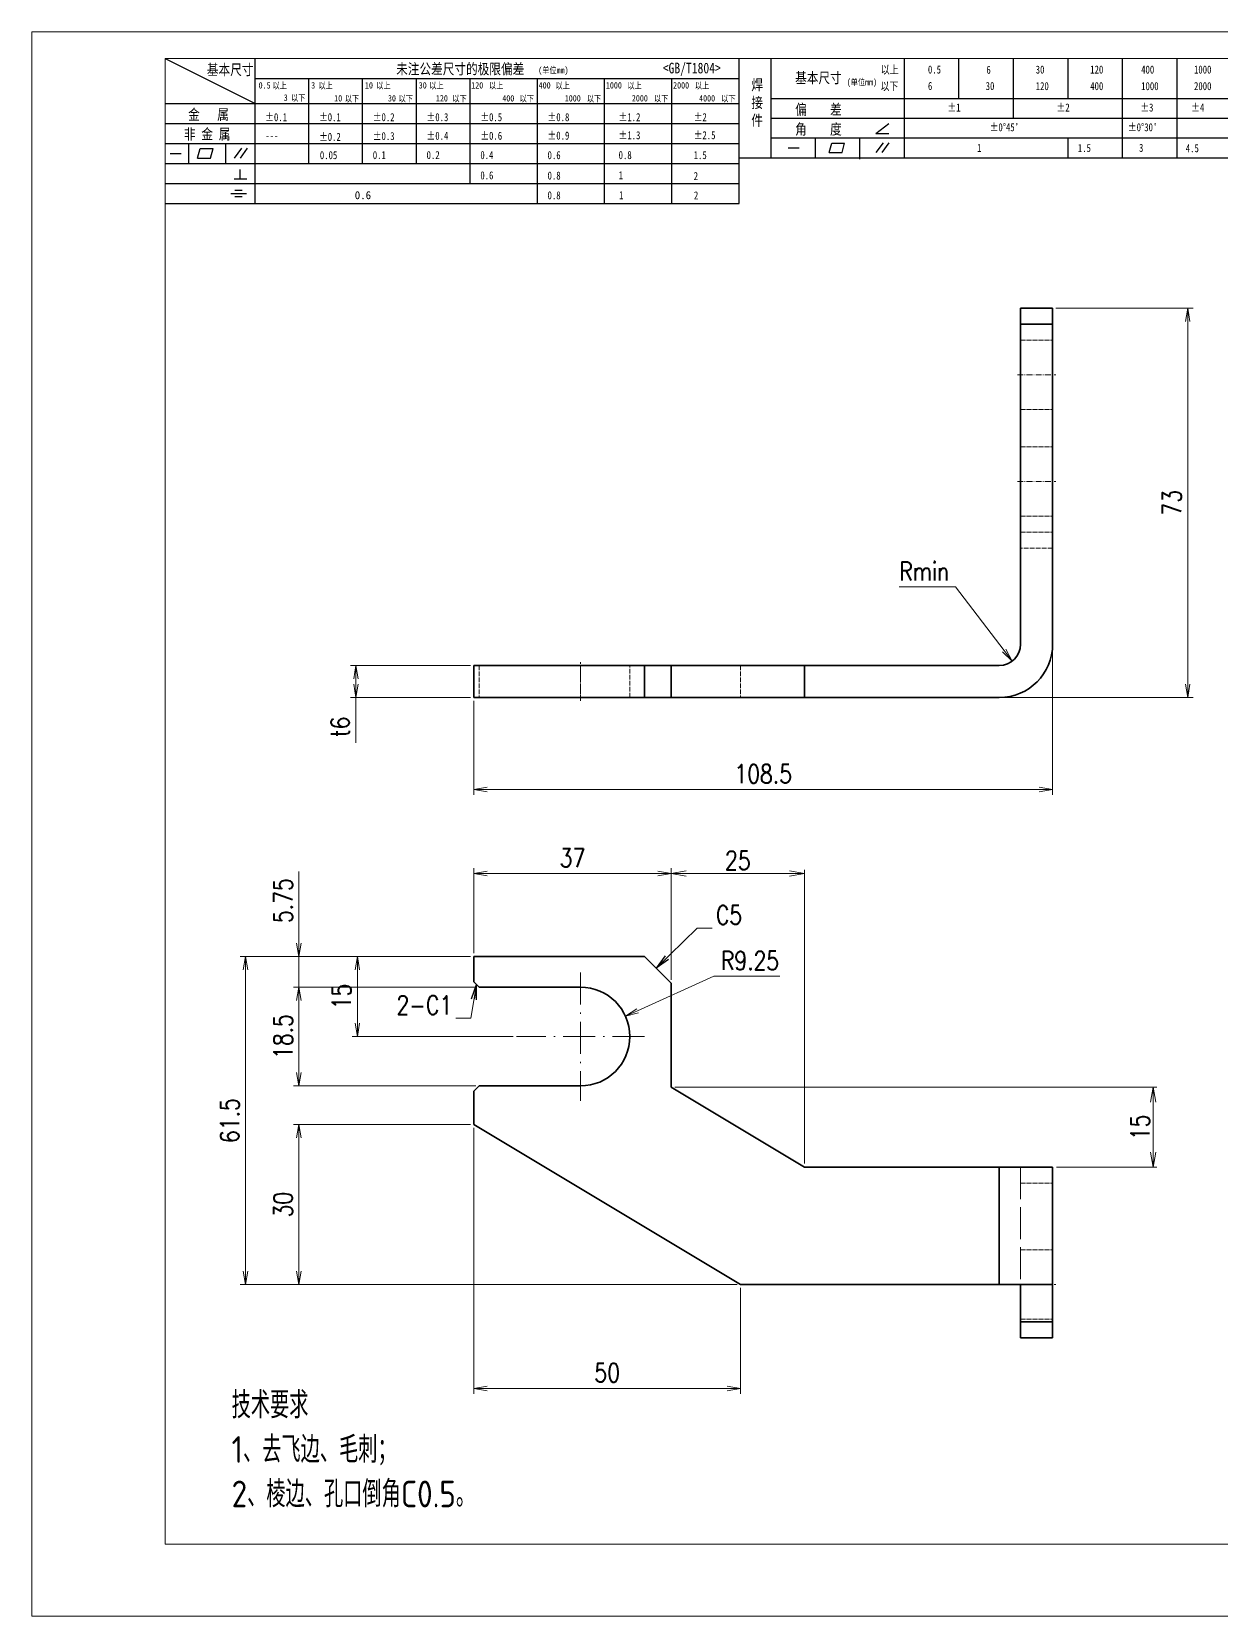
# Model space of a CAD drawing. Header units: millimetres. Extents: x -50143 to 104182, y -50696 to 54072.
# Drawn here: x -49845.8 to -49622.8, y 42696.8 to 42993.8 of the extents above; entities that cross this region are included whole.
import ezdxf

# ---------------------------------------------------------------- set-up
doc = ezdxf.new("R2010")
doc.units = ezdxf.units.MM
doc.header["$LTSCALE"] = 0.5
for name, pattern in [('AM_ISO02W050x2', [3.75, 3, -0.75]), ('AM_ISO08W050x2', [9, 6, -0.75, 1.5, -0.75]), ('DASHDOT', [18.5, 12, -3, 0.5, -3]), ('DASHED', [15, 12, -3])]:
    doc.linetypes.add(name, pattern=pattern)
for name, color, linetype, lineweight in [('DIM', 3, 'Continuous', 13), ('中心线', 2, 'AM_ISO08W050x2', 18), ('图框', 7, 'Continuous', 18), ('标注线', 3, 'Continuous', 18), ('粗实线', 7, 'Continuous', 35), ('虚线', 1, 'AM_ISO02W050x2', 18)]:
    doc.layers.add(name, color=color, linetype=linetype, lineweight=lineweight)
doc.layers.add('图\\M+19E79\\M+195B6\\M+18E9A', color=7, linetype='Continuous')
doc.layers.add('打印', color=7, linetype='Continuous', lineweight=15, plot=False)
doc.layers.add('打印-禁用', color=7, linetype='Continuous', lineweight=15, plot=False)
doc.styles.add('DIM', font='romans.shx', dxfattribs={"width": 0.8, "bigfont": 'bigfont.shx'})
doc.styles.add('国标', font='simfang.ttf', dxfattribs={"width": 0.8})
doc.styles.add('机械长仿宋', font='gbenor.shx', dxfattribs={"height": 1, "bigfont": 'gbcbig.shx'})
doc.dimstyles.new('DEH 1-1', dxfattribs={"dimtxt": 3.5, "dimasz": 2.5, "dimexe": 1, "dimexo": 0.625, "dimgap": 1.2, "dimtad": 1, "dimtoh": 1, "dimdsep": 46, "dimtxsty": 'DIM', "dimblk": 'OPEN', "dimcen": 0, "dimclrd": 8, "dimclre": 8, "dimclrt": 2, "dimazin": 2, "dimtfac": 0.5, "dimtmove": 0, "dimatfit": 3, "dimldrblk": 'OPEN', "dimfxl": 0, "dimtolj": 2, "dimlwd": 18, "dimlwe": 18, "dimarcsym": 0})
doc.dimstyles.new('DEH 1-1$0', dxfattribs={"dimtxt": 3.5, "dimasz": 2.5, "dimexe": 1, "dimexo": 0.625, "dimgap": 1.2, "dimtad": 1, "dimzin": 9, "dimdsep": 46, "dimtxsty": 'DIM', "dimblk": 'OPEN', "dimcen": 0, "dimclrd": 8, "dimclre": 8, "dimclrt": 2, "dimazin": 2, "dimtfac": 0.5, "dimtmove": 0, "dimatfit": 3, "dimldrblk": 'OPEN', "dimfxl": 0, "dimtolj": 2, "dimlwd": 18, "dimlwe": 18, "dimarcsym": 0})
doc.dimstyles.new('DEH 1-1$4', dxfattribs={"dimtxt": 3.5, "dimasz": 2.5, "dimexe": 1, "dimexo": 0.625, "dimgap": 1.2, "dimtad": 1, "dimtoh": 1, "dimdsep": 46, "dimtxsty": 'DIM', "dimblk": 'OPEN', "dimcen": 0, "dimclrd": 8, "dimclre": 8, "dimclrt": 2, "dimazin": 2, "dimtfac": 0.5, "dimtofl": 0, "dimtmove": 0, "dimatfit": 3, "dimldrblk": 'OPEN', "dimfxl": 0, "dimtolj": 2, "dimlwd": 18, "dimlwe": 18, "dimarcsym": 0})

# ---------------------------------------------------------------- blocks, each defined once
blk = doc.blocks.new('GZDEH零件A3图框V01版')
at = {"layer": '图\\M+19E79\\M+195B6\\M+18E9A', "color": 9}
for p, q in [((2882.49, -1554.46), (2899.37, -1562.92)), ((2899.37, -1581.67), (2899.37, -1554.46)), ((2990.09, -1581.67), (2990.09, -1554.46)), ((2996.09, -1573.08), (2996.09, -1554.46)), ((3021.09, -1561.98), (3021.09, -1554.46)), ((3031.31, -1561.98), (3031.31, -1554.46)), ((3041.53, -1561.98), (3041.53, -1554.46)), ((3051.75, -1561.98), (3051.75, -1554.46)), ((3061.98, -1561.98), (3061.98, -1554.46)), ((3072.2, -1561.98), (3072.2, -1554.46)), ((2899.37, -1558.24), (2990.09, -1558.24)), ((2909.45, -1574.17), (2909.45, -1558.24)), ((2919.53, -1574.17), (2919.53, -1558.24)), ((2929.61, -1574.17), (2929.61, -1558.24)), ((2939.69, -1577.92), (2939.69, -1558.24)), ((2952.29, -1581.67), (2952.29, -1558.24)), ((2964.89, -1581.67), (2964.89, -1558.24)), ((2977.49, -1581.67), (2977.49, -1558.24)), ((2996.09, -1561.98), (3113.09, -1561.98)), ((3021.09, -1573.08), (3021.09, -1561.98)), ((3041.53, -1565.68), (3041.53, -1561.98)), ((3061.98, -1573.08), (3061.98, -1561.98)), ((3072.2, -1573.08), (3072.2, -1561.98)), ((2882.49, -1562.92), (2990.09, -1562.92)), ((2882.49, -1566.67), (2990.09, -1566.67)), ((2996.09, -1565.68), (3113.09, -1565.68)), ((3015.75, -1568.51), (3018.15, -1566.66)), ((2882.49, -1570.42), (2990.09, -1570.42)), ((2886.92, -1574.12), (2886.92, -1570.42)), ((2893.91, -1574.12), (2893.91, -1570.42)), ((2996.09, -1569.38), (3113.09, -1569.38)), ((3004.42, -1573.08), (3004.42, -1569.38)), ((3006.97, -1572.12), (3007.45, -1570.33)), ((3007.45, -1570.33), (3009.86, -1570.33)), ((3009.39, -1572.12), (3009.86, -1570.33)), ((3012.75, -1573.08), (3012.75, -1569.38)), ((3015.75, -1568.51), (3018.15, -1568.51)), ((3015.81, -1572.12), (3017.15, -1570.26)), ((3016.89, -1572.12), (3018.23, -1570.26)), ((3051.75, -1573.08), (3051.75, -1569.38)), ((2883.43, -1572.27), (2885.49, -1572.27)), ((2888.59, -1573.16), (2889.07, -1571.37)), ((2888.59, -1573.16), (2891, -1573.16)), ((2889.07, -1571.37), (2891.48, -1571.37)), ((2891, -1573.16), (2891.48, -1571.37)), ((2895.52, -1573.16), (2896.85, -1571.3)), ((2896.6, -1573.16), (2897.94, -1571.3)), ((2990.09, -1573.08), (3113.09, -1573.08)), ((2999.26, -1571.23), (3001.32, -1571.23)), ((3006.97, -1572.12), (3009.39, -1572.12)), ((3012.75, -1573.33), (3012.75, -1573.08)), ((2882.49, -1574.17), (2990.09, -1574.17)), ((2895.42, -1577.05), (2897.81, -1577.05)), ((2896.58, -1577.05), (2896.58, -1575.28)), ((2882.49, -1577.92), (2990.09, -1577.92)), ((2894.79, -1579.77), (2897.77, -1579.77)), ((2895.57, -1579.17), (2896.92, -1579.17)), ((2882.49, -1581.67), (2990.09, -1581.67)), ((2895.57, -1580.37), (2896.93, -1580.37))]:
    blk.add_line(p, q, dxfattribs=at)
at = {"layer": '图框', "linetype": 'Continuous'}
for p, q in [((2882.49, -1554.46), (2882.49, -1832.96)), ((3272.49, -1554.46), (2882.49, -1554.46)), ((2882.49, -1832.96), (3272.49, -1832.96))]:
    blk.add_line(p, q, dxfattribs=at)
at = {"layer": '打印-禁用', "linetype": 'Continuous'}
for p, q in [((2857.49, -1549.46), (2857.49, -1846.46)), ((3277.49, -1549.46), (2857.49, -1549.46)), ((2857.49, -1846.46), (3277.49, -1846.46))]:
    blk.add_line(p, q, dxfattribs=at)
at = {"layer": '图\\M+19E79\\M+195B6\\M+18E9A', "color": 9, "style": '国标', "width": 0.8}
for s, height, p in [('基本尺寸', 2, (2890.33, -1557.58)), ('未注公差尺寸的极限偏差', 2, (2925.81, -1557.44)), ('<GB/T1804>', 2, (2975.78, -1557.27)), ('以上', 1.5, (3016.64, -1557.33)), ('0.5', 1.5, (3025.49, -1557.3)), ('6', 1.5, (3036.45, -1557.34)), ('30', 1.5, (3045.69, -1557.31)), ('120', 1.5, (3055.91, -1557.31)), ('400', 1.5, (3065.46, -1557.31)), ('1000', 1.5, (3075.36, -1557.31)), ('30', 1.2, (2930.04, -1560.11)), ('基本尺寸', 2, (3000.6, -1559.1)), ('以下', 1.5, (3016.58, -1560.43)), ('6', 1.5, (3025.49, -1560.38)), ('30', 1.5, (3036.31, -1560.39)), ('120', 1.5, (3045.69, -1560.41)), ('400', 1.5, (3055.91, -1560.41)), ('1000', 1.5, (3065.46, -1560.41)), ('2000', 1.5, (3075.36, -1560.41)), ('金   属', 2, (2886.82, -1565.98)), ('±0.1', 1.5, (2901.27, -1566.23)), ('±0.1', 1.5, (2911.35, -1566.23)), ('±0.2', 1.5, (2921.43, -1566.23)), ('±0.3', 1.5, (2931.51, -1566.23)), ('±0.5', 1.5, (2941.59, -1566.23)), ('±0.8', 1.5, (2954.19, -1566.23)), ('±1.2', 1.5, (2967.51, -1566.23)), ('±2', 1.5, (2981.58, -1566.23)), ('偏    差', 2, (3000.6, -1565.04)), ('±1', 1.5, (3029.16, -1564.42)), ('±2', 1.5, (3049.61, -1564.42)), ('±3', 1.5, (3065.3, -1564.42)), ('±4', 1.5, (3074.85, -1564.42)), ('非 金 属', 2, (2886.02, -1569.65)), ('±0.3', 1.5, (2921.43, -1569.77)), ('±0.4', 1.5, (2931.51, -1569.71)), ('±0.6', 1.5, (2941.59, -1569.71)), ('±0.9', 1.5, (2954.19, -1569.68)), ('±1.3', 1.5, (2967.51, -1569.62)), ('±2.5', 1.5, (2981.58, -1569.61)), ('角    度', 2, (3000.6, -1568.74)), ("±0%%D45'", 1.5, (3037.06, -1568.12)), ("±0%%D30'", 1.5, (3062.98, -1568.12)), ('---', 1.5, (2901.27, -1569.65)), ('±0.2', 1.5, (2911.35, -1569.92)), ('1', 1.5, (3034.69, -1571.98)), ('1.5', 1.5, (3053.59, -1572.01)), ('3', 1.5, (3065.05, -1571.98)), ('4.5', 1.5, (3073.82, -1572.05)), ('0.1', 1.5, (2921.43, -1573.34)), ('0.2', 1.5, (2931.51, -1573.33)), ('0.4', 1.5, (2941.59, -1573.33)), ('0.6', 1.5, (2954.19, -1573.35)), ('0.8', 1.5, (2967.51, -1573.33)), ('1.5', 1.5, (2981.58, -1573.34)), ('0.6', 1.5, (2941.59, -1577.14)), ('0.8', 1.5, (2954.19, -1577.17)), ('1', 1.5, (2967.51, -1577.12)), ('2', 1.5, (2981.58, -1577.26)), ('0.8', 1.5, (2954.19, -1580.87)), ('1', 1.5, (2967.59, -1580.86)), ('2', 1.5, (2981.62, -1580.89))]:
    blk.add_text(s, height=height, dxfattribs=at).set_placement(p)
at = {"layer": '图\\M+19E79\\M+195B6\\M+18E9A', "color": 9, "lineweight": 15, "style": '国标', "width": 0.8}
for s, p in [('(单位mm)', (2952.44, -1557.27)), ('0.5', (2900.03, -1560.11)), ('以上', (2902.64, -1560.16)), ('3', (2909.88, -1560.11)), ('以上', (2911.25, -1560.16)), ('10', (2919.96, -1560.11)), ('以上', (2922.09, -1560.16)), ('以上', (2932.02, -1560.16)), ('120', (2939.88, -1560.11)), ('以上', (2943.21, -1560.16)), ('400', (2952.52, -1560.11)), ('以上', (2955.68, -1560.16)), ('1000', (2965.12, -1560.11)), ('以上', (2969.16, -1560.16)), ('2000', (2977.72, -1560.11)), ('以上', (2981.8, -1560.16)), ('(单位mm)', (3010.27, -1559.51)), ('3', (2904.73, -1562.41)), ('以下', (2906.1, -1562.46)), ('10', (2914.19, -1562.54)), ('以下', (2916.18, -1562.59)), ('30', (2924.27, -1562.54)), ('以下', (2926.26, -1562.59)), ('120', (2933.26, -1562.54)), ('以下', (2936.34, -1562.59)), ('400', (2945.7, -1562.54)), ('以下', (2948.94, -1562.59)), ('1000', (2957.41, -1562.54)), ('以下', (2961.54, -1562.59)), ('2000', (2969.99, -1562.54)), ('以下', (2974.14, -1562.59)), ('4000', (2982.59, -1562.54)), ('以下', (2986.74, -1562.59))]:
    blk.add_text(s, height=1.2, dxfattribs=at).set_placement(p)
at = {"layer": '图\\M+19E79\\M+195B6\\M+18E9A', "color": 9, "lineweight": 13, "style": '国标'}
blk.add_text('0.6', height=1.5, dxfattribs=at).set_placement((2918.05, -1580.85))
at = {"layer": '图\\M+19E79\\M+195B6\\M+18E9A', "color": 9, "insert": (2992.39, -1558.41), "char_height": 2, "width": 3.1877, "attachment_point": 1, "style": '国标'}
blk.add_mtext('焊\\P接\\P件', dxfattribs=at)
at = {"layer": '图\\M+19E79\\M+195B6\\M+18E9A', "color": 9, "insert": (2911.51, -1573.37), "char_height": 1.5, "attachment_point": 7, "style": '国标'}
blk.add_mtext_dynamic_manual_height_columns('0.05', width=5.1982, gutter_width=12.5, heights=[0], dxfattribs=at)
blk = doc.blocks.new('DEH A3')
at = {"layer": '图框'}
blk.add_blockref('GZDEH零件A3图框V01版', (-2857.49, 1846.46), dxfattribs=at)
blk = doc.blocks.new('_Open')
at = {"color": 0, "linetype": 'ByBlock', "lineweight": -2}
for p, q in [((-1, 0.17), (0, 0)), ((-1, -0.17), (0, 0)), ((0, 0), (-1, 0))]:
    blk.add_line(p, q, dxfattribs=at)
blk = doc.blocks.new('*D120')
at = {"layer": 'Defpoints', "color": 0, "transparency": 16777216}
for p in [(-49654.39, 42879.01), (-49762.89, 42869.01), (-49654.39, 42851.75)]:
    blk.add_point(p, dxfattribs=at)
at = {"layer": 'DIM', "color": 8, "lineweight": 18, "transparency": 16777216}
for p, q in [((-49654.39, 42878.38), (-49654.39, 42850.75)), ((-49762.89, 42868.38), (-49762.89, 42850.75)), ((-49760.39, 42851.75), (-49656.89, 42851.75))]:
    blk.add_line(p, q, dxfattribs=at)
at = {"layer": 'DIM', "color": 8, "lineweight": 18, "transparency": 16777216, "xscale": 2.5, "yscale": 2.5, "zscale": 2.5, "rotation": 180}
blk.add_blockref('_Open', (-49762.89, 42851.75), dxfattribs=at)
at = {"layer": 'DIM', "color": 8, "lineweight": 18, "transparency": 16777216, "xscale": 2.5, "yscale": 2.5, "zscale": 2.5}
blk.add_blockref('_Open', (-49654.39, 42851.75), dxfattribs=at)
at = {"layer": 'DIM', "color": 2, "transparency": 16777216, "insert": (-49708.64, 42854.7), "char_height": 3.5, "attachment_point": 5, "style": 'DIM'}
blk.add_mtext('\\A2;108.5', dxfattribs=at)
blk = doc.blocks.new('*D121')
at = {"layer": 'Defpoints', "color": 0, "transparency": 16777216}
for p in [(-49654.39, 42942.01), (-49629.07, 42942.01), (-49664.39, 42869.01)]:
    blk.add_point(p, dxfattribs=at)
at = {"layer": 'DIM', "color": 8, "lineweight": 18, "transparency": 16777216}
for p, q in [((-49653.77, 42942.01), (-49628.07, 42942.01)), ((-49629.07, 42871.51), (-49629.07, 42939.51)), ((-49663.77, 42869.01), (-49628.07, 42869.01))]:
    blk.add_line(p, q, dxfattribs=at)
at = {"layer": 'DIM', "color": 8, "lineweight": 18, "transparency": 16777216, "xscale": 2.5, "yscale": 2.5, "zscale": 2.5}
for p, rotation in [((-49629.07, 42942.01), 90), ((-49629.07, 42869.01), 270)]:
    blk.add_blockref('_Open', p, dxfattribs=dict(at, rotation=rotation))
at = {"layer": 'DIM', "color": 2, "transparency": 16777216, "insert": (-49632.02, 42905.51), "char_height": 3.5, "attachment_point": 5, "rotation": 90, "style": 'DIM'}
blk.add_mtext('\\A2;73', dxfattribs=at)
blk = doc.blocks.new('*D122')
at = {"layer": 'Defpoints', "color": 0, "transparency": 16777216}
for p in [(-49762.89, 42875.01), (-49784.98, 42869.01), (-49762.89, 42869.01)]:
    blk.add_point(p, dxfattribs=at)
at = {"layer": 'DIM', "color": 8, "lineweight": 18, "transparency": 16777216}
for p, q in [((-49763.52, 42875.01), (-49785.98, 42875.01)), ((-49784.98, 42872.51), (-49784.98, 42871.51)), ((-49763.52, 42869.01), (-49785.98, 42869.01)), ((-49784.98, 42869.01), (-49784.98, 42860.51))]:
    blk.add_line(p, q, dxfattribs=at)
at = {"layer": 'DIM', "color": 8, "lineweight": 18, "transparency": 16777216, "xscale": 2.5, "yscale": 2.5, "zscale": 2.5}
for p, rotation in [((-49784.98, 42875.01), 90), ((-49784.98, 42869.01), 270)]:
    blk.add_blockref('_Open', p, dxfattribs=dict(at, rotation=rotation))
at = {"layer": 'DIM', "color": 2, "transparency": 16777216, "insert": (-49787.93, 42863.51), "char_height": 3.5, "attachment_point": 5, "rotation": 90, "style": 'DIM'}
blk.add_mtext('\\A2;{\\Fromans,bigfont|c134;t}6', dxfattribs=at)
blk = doc.blocks.new('*D123')
at = {"layer": 'Defpoints', "color": 0, "transparency": 16777216}
for p in [(-49664.39, 42879.01), (-49661.96, 42875.83)]:
    blk.add_point(p, dxfattribs=at)
at = {"layer": 'DIM', "color": 8, "lineweight": 18, "transparency": 16777216}
for p, q in [((-49683.13, 42889.72), (-49672.59, 42889.72)), ((-49672.59, 42889.72), (-49663.48, 42877.82))]:
    blk.add_line(p, q, dxfattribs=at)
at = {"layer": 'DIM', "color": 8, "lineweight": 18, "transparency": 16777216, "xscale": 2.5, "yscale": 2.5, "zscale": 2.5, "rotation": 307.4456206263058}
blk.add_blockref('_Open', (-49661.96, 42875.83), dxfattribs=at)
at = {"layer": 'DIM', "color": 2, "transparency": 16777216, "insert": (-49678.46, 42892.67), "char_height": 3.5, "attachment_point": 5, "style": 'DIM'}
blk.add_mtext('\\A2;{\\Fromans,bigfont|c134;Rmin}', dxfattribs=at)
blk = doc.blocks.new('*D133')
at = {"layer": 'Defpoints', "color": 0, "transparency": 16777216}
for p in [(-49725.89, 42836.02), (-49762.89, 42820.46), (-49725.89, 42815.46)]:
    blk.add_point(p, dxfattribs=at)
at = {"layer": 'DIM', "color": 8, "lineweight": 18, "transparency": 16777216}
for p, q in [((-49762.89, 42821.09), (-49762.89, 42837.02)), ((-49725.89, 42816.09), (-49725.89, 42837.02)), ((-49760.39, 42836.02), (-49728.39, 42836.02))]:
    blk.add_line(p, q, dxfattribs=at)
at = {"layer": 'DIM', "color": 8, "lineweight": 18, "transparency": 16777216, "xscale": 2.5, "yscale": 2.5, "zscale": 2.5, "rotation": 180}
blk.add_blockref('_Open', (-49762.89, 42836.02), dxfattribs=at)
at = {"layer": 'DIM', "color": 8, "lineweight": 18, "transparency": 16777216, "xscale": 2.5, "yscale": 2.5, "zscale": 2.5}
blk.add_blockref('_Open', (-49725.89, 42836.02), dxfattribs=at)
at = {"layer": 'DIM', "color": 2, "transparency": 16777216, "insert": (-49744.39, 42838.97), "char_height": 3.5, "attachment_point": 5, "style": 'DIM'}
blk.add_mtext('\\A2;37', dxfattribs=at)
blk = doc.blocks.new('*D134')
at = {"layer": 'Defpoints', "color": 0, "transparency": 16777216}
for p in [(-49805.7, 42820.46), (-49762.89, 42820.46), (-49712.89, 42758.96)]:
    blk.add_point(p, dxfattribs=at)
at = {"layer": 'DIM', "color": 8, "lineweight": 18, "transparency": 16777216}
for p, q in [((-49763.52, 42820.46), (-49806.7, 42820.46)), ((-49805.7, 42761.46), (-49805.7, 42817.96)), ((-49713.52, 42758.96), (-49806.7, 42758.96))]:
    blk.add_line(p, q, dxfattribs=at)
at = {"layer": 'DIM', "color": 8, "lineweight": 18, "transparency": 16777216, "xscale": 2.5, "yscale": 2.5, "zscale": 2.5}
for p, rotation in [((-49805.7, 42820.46), 90), ((-49805.7, 42758.96), 270)]:
    blk.add_blockref('_Open', p, dxfattribs=dict(at, rotation=rotation))
at = {"layer": 'DIM', "color": 2, "transparency": 16777216, "insert": (-49808.65, 42789.71), "char_height": 3.5, "attachment_point": 5, "rotation": 90, "style": 'DIM'}
blk.add_mtext('\\A2;61.5', dxfattribs=at)
blk = doc.blocks.new('*D135')
at = {"layer": 'Defpoints', "color": 0, "transparency": 16777216}
for p in [(-49762.89, 42788.96), (-49712.89, 42758.96), (-49712.89, 42739.51)]:
    blk.add_point(p, dxfattribs=at)
at = {"layer": 'DIM', "color": 8, "lineweight": 18, "transparency": 16777216}
for p, q in [((-49762.89, 42788.34), (-49762.89, 42738.51)), ((-49712.89, 42758.34), (-49712.89, 42738.51)), ((-49760.39, 42739.51), (-49715.39, 42739.51))]:
    blk.add_line(p, q, dxfattribs=at)
at = {"layer": 'DIM', "color": 8, "lineweight": 18, "transparency": 16777216, "xscale": 2.5, "yscale": 2.5, "zscale": 2.5, "rotation": 180}
blk.add_blockref('_Open', (-49762.89, 42739.51), dxfattribs=at)
at = {"layer": 'DIM', "color": 8, "lineweight": 18, "transparency": 16777216, "xscale": 2.5, "yscale": 2.5, "zscale": 2.5}
blk.add_blockref('_Open', (-49712.89, 42739.51), dxfattribs=at)
at = {"layer": 'DIM', "color": 2, "transparency": 16777216, "insert": (-49737.89, 42742.46), "char_height": 3.5, "attachment_point": 5, "style": 'DIM'}
blk.add_mtext('\\A2;50', dxfattribs=at)
blk = doc.blocks.new('*D136')
at = {"layer": 'Defpoints', "color": 0, "transparency": 16777216}
for p in [(-49795.69, 42788.96), (-49762.89, 42788.96), (-49712.89, 42758.96)]:
    blk.add_point(p, dxfattribs=at)
at = {"layer": 'DIM', "color": 8, "lineweight": 18, "transparency": 16777216}
for p, q in [((-49763.52, 42788.96), (-49796.69, 42788.96)), ((-49795.69, 42761.46), (-49795.69, 42786.46)), ((-49713.52, 42758.96), (-49796.69, 42758.96))]:
    blk.add_line(p, q, dxfattribs=at)
at = {"layer": 'DIM', "color": 8, "lineweight": 18, "transparency": 16777216, "xscale": 2.5, "yscale": 2.5, "zscale": 2.5}
for p, rotation in [((-49795.69, 42788.96), 90), ((-49795.69, 42758.96), 270)]:
    blk.add_blockref('_Open', p, dxfattribs=dict(at, rotation=rotation))
at = {"layer": 'DIM', "color": 2, "transparency": 16777216, "insert": (-49798.64, 42773.96), "char_height": 3.5, "attachment_point": 5, "rotation": 90, "style": 'DIM'}
blk.add_mtext('\\A2;30', dxfattribs=at)
blk = doc.blocks.new('*D137')
at = {"layer": 'Defpoints', "color": 0, "transparency": 16777216}
for p in [(-49784.71, 42820.46), (-49762.89, 42820.46), (-49754.92, 42805.46)]:
    blk.add_point(p, dxfattribs=at)
at = {"layer": 'DIM', "color": 8, "lineweight": 18, "transparency": 16777216}
for p, q in [((-49763.52, 42820.46), (-49785.71, 42820.46)), ((-49784.71, 42807.96), (-49784.71, 42817.96)), ((-49755.54, 42805.46), (-49785.71, 42805.46))]:
    blk.add_line(p, q, dxfattribs=at)
at = {"layer": 'DIM', "color": 8, "lineweight": 18, "transparency": 16777216, "xscale": 2.5, "yscale": 2.5, "zscale": 2.5}
for p, rotation in [((-49784.71, 42820.46), 90), ((-49784.71, 42805.46), 270)]:
    blk.add_blockref('_Open', p, dxfattribs=dict(at, rotation=rotation))
at = {"layer": 'DIM', "color": 2, "transparency": 16777216, "insert": (-49787.66, 42812.96), "char_height": 3.5, "attachment_point": 5, "rotation": 90, "style": 'DIM'}
blk.add_mtext('\\A2;15', dxfattribs=at)
blk = doc.blocks.new('*D138')
at = {"layer": 'Defpoints', "color": 0, "transparency": 16777216}
for p in [(-49795.69, 42820.46), (-49762.89, 42820.46), (-49761.89, 42814.71)]:
    blk.add_point(p, dxfattribs=at)
at = {"layer": 'DIM', "color": 8, "lineweight": 18, "transparency": 16777216}
for p, q in [((-49795.69, 42822.96), (-49795.69, 42836.4)), ((-49763.52, 42820.46), (-49796.69, 42820.46)), ((-49795.69, 42814.71), (-49795.69, 42820.46)), ((-49762.52, 42814.71), (-49796.69, 42814.71)), ((-49795.69, 42812.21), (-49795.69, 42809.71))]:
    blk.add_line(p, q, dxfattribs=at)
at = {"layer": 'DIM', "color": 8, "lineweight": 18, "transparency": 16777216, "xscale": 2.5, "yscale": 2.5, "zscale": 2.5}
for p, rotation in [((-49795.69, 42820.46), 270), ((-49795.69, 42814.71), 90)]:
    blk.add_blockref('_Open', p, dxfattribs=dict(at, rotation=rotation))
at = {"layer": 'DIM', "color": 2, "transparency": 16777216, "insert": (-49798.64, 42830.93), "char_height": 3.5, "attachment_point": 5, "rotation": 90, "style": 'DIM'}
blk.add_mtext('\\A2;5.75', dxfattribs=at)
blk = doc.blocks.new('*D139')
at = {"layer": 'Defpoints', "color": 0, "transparency": 16777216}
for p in [(-49761.89, 42814.71), (-49795.69, 42796.21), (-49761.89, 42796.21)]:
    blk.add_point(p, dxfattribs=at)
at = {"layer": 'DIM', "color": 8, "lineweight": 18, "transparency": 16777216}
for p, q in [((-49762.52, 42814.71), (-49796.69, 42814.71)), ((-49795.69, 42812.21), (-49795.69, 42798.71)), ((-49762.52, 42796.21), (-49796.69, 42796.21))]:
    blk.add_line(p, q, dxfattribs=at)
at = {"layer": 'DIM', "color": 8, "lineweight": 18, "transparency": 16777216, "xscale": 2.5, "yscale": 2.5, "zscale": 2.5}
for p, rotation in [((-49795.69, 42814.71), 90), ((-49795.69, 42796.21), 270)]:
    blk.add_blockref('_Open', p, dxfattribs=dict(at, rotation=rotation))
at = {"layer": 'DIM', "color": 2, "transparency": 16777216, "insert": (-49798.64, 42805.46), "char_height": 3.5, "attachment_point": 5, "rotation": 90, "style": 'DIM'}
blk.add_mtext('\\A2;18.5', dxfattribs=at)
blk = doc.blocks.new('*D140')
at = {"layer": 'Defpoints', "color": 0, "transparency": 16777216}
for p in [(-49734.46, 42809.27), (-49742.89, 42805.46)]:
    blk.add_point(p, dxfattribs=at)
at = {"layer": 'DIM', "color": 8, "lineweight": 18, "transparency": 16777216}
for p, q in [((-49717.91, 42816.75), (-49732.18, 42810.3)), ((-49705.51, 42816.75), (-49717.91, 42816.75))]:
    blk.add_line(p, q, dxfattribs=at)
at = {"layer": 'DIM', "color": 8, "lineweight": 18, "transparency": 16777216, "xscale": 2.5, "yscale": 2.5, "zscale": 2.5, "rotation": 204.3131068620412}
blk.add_blockref('_Open', (-49734.46, 42809.27), dxfattribs=at)
at = {"layer": 'DIM', "color": 2, "transparency": 16777216, "insert": (-49711.11, 42819.7), "char_height": 3.5, "attachment_point": 5, "style": 'DIM'}
blk.add_mtext('\\A2;R9.25', dxfattribs=at)
blk = doc.blocks.new('*D141')
at = {"layer": 'Defpoints', "color": 0, "transparency": 16777216}
for p in [(-49725.89, 42795.96), (-49654.39, 42780.96), (-49635.54, 42780.96)]:
    blk.add_point(p, dxfattribs=at)
at = {"layer": 'DIM', "color": 8, "lineweight": 18, "transparency": 16777216}
for p, q in [((-49725.19, 42795.96), (-49634.84, 42795.96)), ((-49635.54, 42793.16), (-49635.54, 42783.76)), ((-49653.69, 42780.96), (-49634.84, 42780.96))]:
    blk.add_line(p, q, dxfattribs=at)
at = {"layer": 'DIM', "color": 8, "lineweight": 18, "transparency": 16777216, "xscale": 2.8, "yscale": 2.8, "zscale": 2.8}
for p, rotation in [((-49635.54, 42795.96), 90), ((-49635.54, 42780.96), 270)]:
    blk.add_blockref('_Open', p, dxfattribs=dict(at, rotation=rotation))
at = {"layer": 'DIM', "color": 2, "transparency": 16777216, "insert": (-49637.99, 42788.46), "char_height": 3.5, "attachment_point": 5, "rotation": 90, "style": 'DIM'}
blk.add_mtext('\\A2;15', dxfattribs=at)
blk = doc.blocks.new('*D142')
at = {"layer": 'Defpoints', "color": 0, "transparency": 16777216}
for p in [(-49700.89, 42836.02), (-49725.89, 42816.09), (-49700.89, 42780.96)]:
    blk.add_point(p, dxfattribs=at)
at = {"layer": 'DIM', "color": 8, "lineweight": 18, "transparency": 16777216}
for p, q in [((-49725.89, 42816.79), (-49725.89, 42836.71)), ((-49700.89, 42781.66), (-49700.89, 42836.71)), ((-49723.09, 42836.02), (-49703.69, 42836.02))]:
    blk.add_line(p, q, dxfattribs=at)
at = {"layer": 'DIM', "color": 8, "lineweight": 18, "transparency": 16777216, "xscale": 2.8, "yscale": 2.8, "zscale": 2.8, "rotation": 180}
blk.add_blockref('_Open', (-49725.89, 42836.02), dxfattribs=at)
at = {"layer": 'DIM', "color": 8, "lineweight": 18, "transparency": 16777216, "xscale": 2.8, "yscale": 2.8, "zscale": 2.8}
blk.add_blockref('_Open', (-49700.89, 42836.02), dxfattribs=at)
at = {"layer": 'DIM', "color": 2, "transparency": 16777216, "insert": (-49713.39, 42838.46), "char_height": 3.5, "attachment_point": 5, "style": 'DIM'}
blk.add_mtext('\\A2;25', dxfattribs=at)

msp = doc.modelspace()

# ---------------------------------------------------------------- linework, layer by layer
at = {"layer": '中心线', "linetype": 'DASHDOT', "ltscale": 0.18}
for p, q in [((-49660.991, 42929.509), (-49653.791, 42929.509)), ((-49660.991, 42909.509), (-49653.791, 42909.509)), ((-49742.891, 42868.409), (-49742.891, 42875.609)), ((-49660.991, 42758.964), (-49653.791, 42758.964))]:
    msp.add_line(p, q, dxfattribs=at)
at = {"layer": '中心线', "linetype": 'DASHDOT'}
for p, q in [((-49742.891, 42817.489), (-49742.891, 42793.439)), ((-49730.866, 42805.464), (-49754.916, 42805.464))]:
    msp.add_line(p, q, dxfattribs=at)
at = {"layer": '打印'}
msp.add_lwpolyline([(-49845.762, 42993.798), (-49425.762, 42993.798), (-49425.762, 42696.798), (-49845.762, 42696.798)], close=True, dxfattribs=at)
at = {"layer": '粗实线', "ltscale": 0.15}
for p, q in [((-49660.391, 42942.009), (-49654.391, 42942.009)), ((-49660.391, 42939.009), (-49654.391, 42939.009)), ((-49762.891, 42869.009), (-49762.891, 42875.009)), ((-49730.891, 42869.009), (-49730.891, 42875.009)), ((-49725.891, 42869.009), (-49725.891, 42875.009)), ((-49700.891, 42869.009), (-49700.891, 42875.009)), ((-49660.391, 42751.964), (-49654.391, 42751.964)), ((-49660.391, 42748.964), (-49654.391, 42748.964))]:
    msp.add_line(p, q, dxfattribs=at)
at = {"layer": '粗实线', "ltscale": 0.075}
for p, q in [((-49660.391, 42939.009), (-49660.391, 42942.009)), ((-49654.391, 42939.009), (-49654.391, 42942.009)), ((-49660.391, 42748.964), (-49660.391, 42751.964)), ((-49654.391, 42748.964), (-49654.391, 42751.964))]:
    msp.add_line(p, q, dxfattribs=at)
at = {"layer": '粗实线'}
for p, q in [((-49660.391, 42879.009), (-49660.391, 42939.009)), ((-49654.391, 42939.009), (-49654.391, 42879.009)), ((-49762.891, 42875.009), (-49730.891, 42875.009)), ((-49725.891, 42875.009), (-49700.891, 42875.009)), ((-49700.891, 42875.009), (-49664.391, 42875.009)), ((-49762.891, 42869.009), (-49730.891, 42869.009)), ((-49725.891, 42869.009), (-49700.891, 42869.009)), ((-49700.891, 42869.009), (-49664.391, 42869.009)), ((-49762.891, 42820.464), (-49730.891, 42820.464)), ((-49725.891, 42795.964), (-49700.891, 42780.964)), ((-49712.891, 42758.964), (-49762.891, 42788.964)), ((-49700.891, 42780.964), (-49664.391, 42780.964)), ((-49664.391, 42780.964), (-49664.391, 42758.964)), ((-49654.391, 42780.964), (-49654.391, 42758.964)), ((-49664.391, 42758.964), (-49712.891, 42758.964))]:
    msp.add_line(p, q, dxfattribs=at)
at = {"layer": '粗实线', "ltscale": 0.125}
for p, q in [((-49730.891, 42875.009), (-49725.891, 42875.009)), ((-49730.891, 42869.009), (-49725.891, 42869.009))]:
    msp.add_line(p, q, dxfattribs=at)
at = {"layer": '粗实线', "ltscale": 0.11875}
msp.add_line((-49762.891, 42815.714), (-49762.891, 42820.464), dxfattribs=at)
at = {"layer": '粗实线', "ltscale": 0.176777}
msp.add_line((-49730.891, 42820.464), (-49725.891, 42815.464), dxfattribs=at)
at = {"layer": '粗实线', "ltscale": 0.035355}
for p, q in [((-49762.891, 42815.714), (-49761.891, 42814.714)), ((-49761.891, 42796.214), (-49762.891, 42795.214))]:
    msp.add_line(p, q, dxfattribs=at)
at = {"layer": '粗实线', "ltscale": 0.475}
for p, q in [((-49761.891, 42814.714), (-49742.891, 42814.714)), ((-49761.891, 42796.214), (-49742.891, 42796.214))]:
    msp.add_line(p, q, dxfattribs=at)
at = {"layer": '粗实线', "ltscale": 0.4875}
msp.add_line((-49725.891, 42815.464), (-49725.891, 42795.964), dxfattribs=at)
at = {"layer": '粗实线', "ltscale": 0.15625}
msp.add_line((-49762.891, 42788.964), (-49762.891, 42795.214), dxfattribs=at)
at = {"layer": '粗实线', "ltscale": 0.25}
for p, q in [((-49664.391, 42780.964), (-49654.391, 42780.964)), ((-49664.391, 42758.964), (-49654.391, 42758.964))]:
    msp.add_line(p, q, dxfattribs=at)
at = {"layer": '粗实线', "ltscale": 0.175}
for p, q in [((-49660.391, 42758.964), (-49660.391, 42751.964)), ((-49654.391, 42758.964), (-49654.391, 42751.964))]:
    msp.add_line(p, q, dxfattribs=at)
at = {"layer": '粗实线'}
for centre, radius, start, end in [((-49664.391, 42879.009), 10, 270.00001, 0.00001), ((-49664.391, 42879.009), 4, 270.00001, 0.00001), ((-49742.891, 42805.464), 9.25, 269.99999, 89.99999)]:
    msp.add_arc(centre, radius, start, end, dxfattribs=at)
at = {"layer": '虚线', "linetype": 'DASHED', "ltscale": 0.15}
for p, q in [((-49654.391, 42939.009), (-49660.391, 42939.009)), ((-49660.391, 42936.009), (-49654.391, 42936.009)), ((-49660.391, 42923.009), (-49654.391, 42923.009)), ((-49660.391, 42916.009), (-49654.391, 42916.009)), ((-49660.391, 42903.009), (-49654.391, 42903.009)), ((-49660.391, 42900.009), (-49654.391, 42900.009)), ((-49654.391, 42897.009), (-49660.391, 42897.009)), ((-49761.891, 42875.009), (-49761.891, 42869.009)), ((-49761.891, 42875.009), (-49761.891, 42869.009)), ((-49742.891, 42875.009), (-49742.891, 42869.009)), ((-49742.891, 42875.009), (-49742.891, 42869.009)), ((-49733.641, 42869.009), (-49733.641, 42875.009)), ((-49712.891, 42875.009), (-49712.891, 42869.009)), ((-49660.391, 42777.964), (-49654.391, 42777.964)), ((-49660.391, 42765.464), (-49654.391, 42765.464)), ((-49660.391, 42765.464), (-49654.391, 42765.464)), ((-49660.391, 42752.464), (-49654.391, 42752.464)), ((-49660.391, 42752.464), (-49654.391, 42752.464)), ((-49654.391, 42751.964), (-49660.391, 42751.964))]:
    msp.add_line(p, q, dxfattribs=at)
at = {"layer": '虚线', "linetype": 'DASHED'}
for p, q in [((-49664.391, 42780.964), (-49664.391, 42758.964)), ((-49660.391, 42780.964), (-49660.391, 42758.964))]:
    msp.add_line(p, q, dxfattribs=at)

# ---------------------------------------------------------------- block references
at = {"layer": '图框'}
msp.add_blockref('DEH A3', (-49845.762, 42696.798), dxfattribs=at)

# ---------------------------------------------------------------- texts
at = {"layer": 'DIM', "color": 2, "char_height": 3.5, "style": 'DIM'}
for s, insert, attachment_point in [('\\A2;C5', (-49717.506, 42826.492), 7), ('\\A2;{\\Fromans,bigfont|c134;2-}C1', (-49766.95, 42809.609), 9)]:
    msp.add_mtext(s, dxfattribs=dict(at, insert=insert, attachment_point=attachment_point))
at = {"layer": '标注线', "color": 2, "insert": (-49808.284, 42717.181), "char_height": 5, "width": 114.82461, "attachment_point": 7, "style": '机械长仿宋'}
msp.add_mtext('\\A2;技术要求\\P1、去飞边、毛刺；\\P2、棱边、孔口倒角C0.5。', dxfattribs=at)

# ---------------------------------------------------------------- dimensions: what is measured, and where the dimension line sits
at = {"layer": 'DIM'}
for base, p1, p2, picture, middle in [((-49629.067, 42942.009), (-49664.391, 42869.009), (-49654.391, 42942.009), '*D121', (-49632.017, 42905.509)), ((-49795.695, 42820.464), (-49761.891, 42814.714), (-49762.891, 42820.464), '*D138', (-49798.645, 42830.931)), ((-49805.699, 42820.464), (-49712.891, 42758.964), (-49762.891, 42820.464), '*D134', (-49808.649, 42789.714)), ((-49784.715, 42820.464), (-49754.916, 42805.464), (-49762.891, 42820.464), '*D137', (-49787.665, 42812.964)), ((-49795.695, 42796.214), (-49761.891, 42814.714), (-49761.891, 42796.214), '*D139', (-49798.645, 42805.464)), ((-49795.695, 42788.964), (-49712.891, 42758.964), (-49762.891, 42788.964), '*D136', (-49798.645, 42773.964))]:
    dim = msp.add_linear_dim(base=base, p1=p1, p2=p2, angle=90, dimstyle='DEH 1-1$0', dxfattribs=at)
    dim.commit()
    dim.dimension.update_dxf_attribs({"geometry": picture, "text_midpoint": middle})
dim = msp.add_radius_dim(center=(-49664.391, 42879.009), mpoint=(-49661.959, 42875.834), text='{\\Fromans,bigfont|c134;Rmin}', dimstyle='DEH 1-1$4', override={"dimtmove": 1}, dxfattribs=at)
dim.commit()
dim.dimension.update_dxf_attribs({"geometry": '*D123', "text_midpoint": (-49672.592, 42889.719), "dimtype": 164})
for base, p1, p2, picture, middle in [((-49654.391, 42851.75), (-49762.891, 42869.009), (-49654.391, 42879.009), '*D120', (-49708.641, 42854.7)), ((-49725.891, 42836.015), (-49762.891, 42820.464), (-49725.891, 42815.464), '*D133', (-49744.391, 42838.965)), ((-49712.891, 42739.513), (-49762.891, 42788.964), (-49712.891, 42758.964), '*D135', (-49737.891, 42742.463))]:
    dim = msp.add_linear_dim(base=base, p1=p1, p2=p2, dimstyle='DEH 1-1$0', dxfattribs=at)
    dim.commit()
    dim.dimension.update_dxf_attribs({"geometry": picture, "text_midpoint": middle})
dim = msp.add_linear_dim(base=(-49784.978, 42869.009), p1=(-49762.891, 42875.009), p2=(-49762.891, 42869.009), angle=90, text='{\\Fromans,bigfont|c134;t}<>', dimstyle='DEH 1-1$0', dxfattribs=at)
dim.commit()
dim.dimension.update_dxf_attribs({"geometry": '*D122', "text_midpoint": (-49787.928, 42863.509)})
dim = msp.add_linear_dim(base=(-49700.891, 42836.015), p1=(-49725.891, 42816.089), p2=(-49700.891, 42780.964), dimstyle='DEH 1-1$0', override={"dimasz": 2.8, "dimexe": 0.69965, "dimexo": 0.69965, "dimgap": 0.69965}, dxfattribs=at)
dim.commit()
dim.dimension.update_dxf_attribs({"geometry": '*D142', "text_midpoint": (-49713.391, 42838.465)})
dim = msp.add_radius_dim(center=(-49742.891, 42805.464), mpoint=(-49734.461, 42809.272), dimstyle='DEH 1-1$4', dxfattribs=at)
dim.commit()
dim.dimension.update_dxf_attribs({"geometry": '*D140', "text_midpoint": (-49711.109, 42816.751), "dimtype": 164})
dim = msp.add_linear_dim(base=(-49635.542, 42780.964), p1=(-49725.891, 42795.964), p2=(-49654.391, 42780.964), angle=90, dimstyle='DEH 1-1$0', override={"dimasz": 2.8, "dimexe": 0.69965, "dimexo": 0.69965, "dimgap": 0.69965}, dxfattribs=at)
dim.commit()
dim.dimension.update_dxf_attribs({"geometry": '*D141', "text_midpoint": (-49637.991, 42788.464)})

# ---------------------------------------------------------------- leaders
for points in [[(-49728.718, 42818.292), (-49721.006, 42825.792), (-49718.206, 42825.792)], [(-49762.379, 42815.202), (-49763.451, 42808.909), (-49766.251, 42808.909)]]:
    msp.add_leader(points, dimstyle='DEH 1-1', override={"dimasz": 2.8, "dimexe": 0.69965, "dimexo": 0.69965, "dimgap": 0.69965}, dxfattribs=at)

doc.saveas('drawing.dxf')
